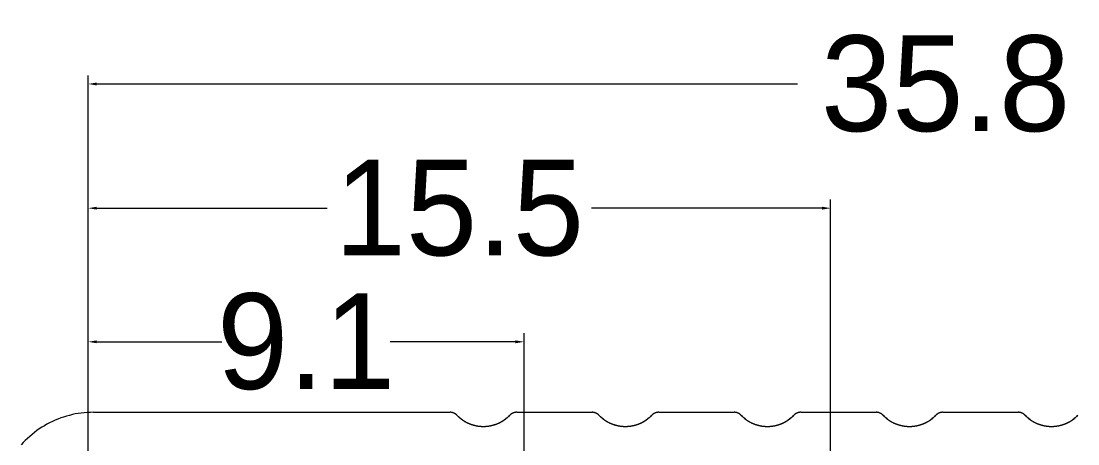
# Model space of a CAD drawing. Extents: x -778 to -614, y -2061 to -1833.
# Drawn here: x -669.11 to -647.05, y -2005.96 to -1997.13 of the extents above; entities that cross this region are included whole.
import ezdxf

# ---------------------------------------------------------------- set-up
doc = ezdxf.new("R2010")
doc.units = 0
doc.header["$MEASUREMENT"] = 0
doc.layers.add('3', color=7, linetype='Continuous')
doc.dimstyles.get("Standard").update_dxf_attribs({"dimtxt": 0.18, "dimasz": 0.18, "dimexe": 0.18, "dimexo": 0.0625, "dimgap": 0.09, "dimtad": 0, "dimtih": 1, "dimtoh": 1, "dimdec": 4, "dimzin": 0, "dimdsep": 46, "dimtxsty": 'Standard', "dimcen": 0.09, "dimadec": 0, "dimazin": 0, "dimtfac": 1, "dimtdec": 4, "dimtofl": 0, "dimtmove": 0, "dimatfit": 3, "dimfxl": 0, "dimtolj": 1, "dimtzin": 0, "dimarcsym": 0})

# ---------------------------------------------------------------- blocks, each defined once
blk = doc.blocks.new('*D86')
at = {"color": 0, "linetype": 'Continuous', "lineweight": 0}
for p, q in [((-667.714, -2007.075), (-667.714, -2003.648)), ((-658.614, -2008.875), (-658.614, -2003.648)), ((-667.534, -2003.828), (-664.921, -2003.828)), ((-658.794, -2003.828), (-661.407, -2003.828))]:
    blk.add_line(p, q, dxfattribs=at)
for points in [[(-667.534, -2003.798), (-667.534, -2003.858), (-667.714, -2003.828)], [(-658.794, -2003.798), (-658.794, -2003.858), (-658.614, -2003.828)]]:
    blk.add_solid(points, dxfattribs=at)
at = {"layer": 'Defpoints', "color": 0, "linetype": 'Continuous', "lineweight": 0}
for p in [(-658.614, -2003.828), (-667.714, -2007.138), (-658.614, -2008.938)]:
    blk.add_point(p, dxfattribs=at)
at = {"color": 0, "linetype": 'Continuous', "lineweight": 0, "insert": (-663.164, -2003.828), "char_height": 2, "attachment_point": 5}
blk.add_mtext('\\A1;9.1', dxfattribs=at)
blk = doc.blocks.new('*D87')
at = {"color": 0, "linetype": 'Continuous', "lineweight": 0}
for p, q in [((-667.714, -2007.013), (-667.714, -2000.857)), ((-652.214, -2006.675), (-652.214, -2000.857)), ((-667.534, -2001.037), (-662.721, -2001.037)), ((-652.394, -2001.037), (-657.207, -2001.037))]:
    blk.add_line(p, q, dxfattribs=at)
for points in [[(-667.534, -2001.007), (-667.534, -2001.067), (-667.714, -2001.037)], [(-652.394, -2001.007), (-652.394, -2001.067), (-652.214, -2001.037)]]:
    blk.add_solid(points, dxfattribs=at)
at = {"layer": 'Defpoints', "color": 0, "linetype": 'Continuous', "lineweight": 0}
for p in [(-652.214, -2001.037), (-652.214, -2006.738), (-667.714, -2007.075)]:
    blk.add_point(p, dxfattribs=at)
at = {"color": 0, "linetype": 'Continuous', "lineweight": 0, "insert": (-659.964, -2001.037), "char_height": 2, "attachment_point": 5}
blk.add_mtext('\\A1;15.5', dxfattribs=at)
blk = doc.blocks.new('*D88')
at = {"color": 0, "linetype": 'Continuous', "lineweight": 0}
for p, q in [((-667.714, -2007.013), (-667.714, -1998.262)), ((-667.534, -1998.442), (-652.904, -1998.442)), ((-632.094, -1998.442), (-646.724, -1998.442)), ((-631.914, -2008.475), (-631.914, -1998.262))]:
    blk.add_line(p, q, dxfattribs=at)
for points in [[(-667.534, -1998.412), (-667.534, -1998.472), (-667.714, -1998.442)], [(-632.094, -1998.412), (-632.094, -1998.472), (-631.914, -1998.442)]]:
    blk.add_solid(points, dxfattribs=at)
at = {"layer": 'Defpoints', "color": 0, "linetype": 'Continuous', "lineweight": 0}
for p in [(-631.914, -1998.442), (-667.714, -2007.075), (-631.914, -2008.538)]:
    blk.add_point(p, dxfattribs=at)
at = {"color": 0, "linetype": 'Continuous', "lineweight": 0, "insert": (-649.814, -1998.442), "char_height": 2, "attachment_point": 5}
blk.add_mtext('\\A1;35.8', dxfattribs=at)

msp = doc.modelspace()

# ---------------------------------------------------------------- linework, layer by layer
at = {"layer": '3', "color": 213, "linetype": 'Continuous', "lineweight": 0}
for p, q in [((-667.604, -2005.301), (-660.16, -2005.301)), ((-667.604, -2005.301), (-660.16, -2005.301)), ((-658.767, -2005.301), (-657.195, -2005.301)), ((-658.767, -2005.301), (-657.195, -2005.301)), ((-655.802, -2005.301), (-654.23, -2005.301)), ((-655.802, -2005.301), (-654.23, -2005.301)), ((-652.838, -2005.301), (-651.266, -2005.301)), ((-652.838, -2005.301), (-651.266, -2005.301)), ((-649.873, -2005.301), (-648.301, -2005.301)), ((-649.873, -2005.301), (-648.301, -2005.301))]:
    msp.add_line(p, q, dxfattribs=at)
for points in [[(-667.604, -2005.301, 0), (-667.667, -2005.302, 0), (-667.731, -2005.304, 0), (-667.793, -2005.309, 0), (-667.856, -2005.316, 0), (-667.919, -2005.325, 0), (-667.981, -2005.336, 0), (-668.043, -2005.349, 0), (-668.104, -2005.364, 0), (-668.165, -2005.38, 0), (-668.225, -2005.399, 0), (-668.285, -2005.419, 0), (-668.344, -2005.442, 0), (-668.403, -2005.466, 0), (-668.46, -2005.492, 0), (-668.517, -2005.52, 0), (-668.573, -2005.549, 0), (-668.627, -2005.58, 0), (-668.681, -2005.613, 0), (-668.734, -2005.648, 0), (-668.786, -2005.684, 0), (-668.836, -2005.722, 0), (-668.885, -2005.762, 0), (-668.933, -2005.803, 0), (-668.98, -2005.845, 0), (-669.025, -2005.889, 0), (-669.069, -2005.934, 0), (-669.112, -2005.981, 0)], [(-667.604, -2005.301, 0), (-667.667, -2005.302, 0), (-667.731, -2005.304, 0), (-667.793, -2005.309, 0), (-667.856, -2005.316, 0), (-667.919, -2005.325, 0), (-667.981, -2005.336, 0), (-668.043, -2005.349, 0), (-668.104, -2005.364, 0), (-668.165, -2005.38, 0), (-668.225, -2005.399, 0), (-668.285, -2005.419, 0), (-668.344, -2005.442, 0), (-668.403, -2005.466, 0), (-668.46, -2005.492, 0), (-668.517, -2005.52, 0), (-668.573, -2005.549, 0), (-668.627, -2005.58, 0), (-668.681, -2005.613, 0), (-668.734, -2005.648, 0), (-668.786, -2005.684, 0), (-668.836, -2005.722, 0), (-668.885, -2005.762, 0), (-668.933, -2005.803, 0), (-668.98, -2005.845, 0), (-669.025, -2005.889, 0), (-669.069, -2005.934, 0), (-669.112, -2005.981, 0)], [(-660.013, -2005.364, 0), (-660.015, -2005.362, 0), (-660.018, -2005.359, 0), (-660.02, -2005.357, 0), (-660.022, -2005.355, 0), (-660.025, -2005.353, 0), (-660.027, -2005.35, 0), (-660.03, -2005.348, 0), (-660.032, -2005.346, 0), (-660.035, -2005.344, 0), (-660.038, -2005.342, 0), (-660.04, -2005.34, 0), (-660.043, -2005.338, 0), (-660.046, -2005.336, 0), (-660.048, -2005.334, 0), (-660.051, -2005.333, 0), (-660.054, -2005.331, 0), (-660.057, -2005.329, 0), (-660.059, -2005.327, 0), (-660.062, -2005.326, 0), (-660.065, -2005.324, 0), (-660.068, -2005.323, 0), (-660.071, -2005.321, 0), (-660.074, -2005.32, 0), (-660.077, -2005.318, 0), (-660.08, -2005.317, 0), (-660.083, -2005.316, 0), (-660.086, -2005.315, 0), (-660.089, -2005.313, 0), (-660.092, -2005.312, 0), (-660.095, -2005.311, 0), (-660.098, -2005.31, 0), (-660.102, -2005.309, 0), (-660.105, -2005.308, 0), (-660.108, -2005.307, 0), (-660.111, -2005.307, 0), (-660.114, -2005.306, 0), (-660.117, -2005.305, 0), (-660.121, -2005.304, 0), (-660.124, -2005.304, 0), (-660.127, -2005.303, 0), (-660.13, -2005.303, 0), (-660.134, -2005.302, 0), (-660.137, -2005.302, 0), (-660.14, -2005.302, 0), (-660.143, -2005.301, 0), (-660.147, -2005.301, 0), (-660.15, -2005.301, 0), (-660.153, -2005.301, 0), (-660.157, -2005.301, 0)], [(-660.013, -2005.364, 0), (-660.015, -2005.362, 0), (-660.018, -2005.359, 0), (-660.02, -2005.357, 0), (-660.023, -2005.355, 0), (-660.025, -2005.353, 0), (-660.027, -2005.35, 0), (-660.03, -2005.348, 0), (-660.032, -2005.346, 0), (-660.035, -2005.344, 0), (-660.038, -2005.342, 0), (-660.04, -2005.34, 0), (-660.043, -2005.338, 0), (-660.046, -2005.336, 0), (-660.048, -2005.334, 0), (-660.051, -2005.333, 0), (-660.054, -2005.331, 0), (-660.057, -2005.329, 0), (-660.059, -2005.327, 0), (-660.062, -2005.326, 0), (-660.065, -2005.324, 0), (-660.068, -2005.323, 0), (-660.071, -2005.321, 0), (-660.074, -2005.32, 0), (-660.077, -2005.318, 0), (-660.08, -2005.317, 0), (-660.083, -2005.316, 0), (-660.086, -2005.315, 0), (-660.089, -2005.313, 0), (-660.092, -2005.312, 0), (-660.095, -2005.311, 0), (-660.098, -2005.31, 0), (-660.102, -2005.309, 0), (-660.105, -2005.308, 0), (-660.108, -2005.307, 0), (-660.111, -2005.307, 0), (-660.114, -2005.306, 0), (-660.117, -2005.305, 0), (-660.121, -2005.304, 0), (-660.124, -2005.304, 0), (-660.127, -2005.303, 0), (-660.13, -2005.303, 0), (-660.134, -2005.302, 0), (-660.137, -2005.302, 0), (-660.14, -2005.301, 0), (-660.143, -2005.301, 0), (-660.147, -2005.301, 0), (-660.15, -2005.301, 0), (-660.153, -2005.301, 0), (-660.157, -2005.301, 0)], [(-658.767, -2005.3, 0), (-658.771, -2005.301, 0), (-658.774, -2005.301, 0), (-658.777, -2005.301, 0), (-658.78, -2005.301, 0), (-658.784, -2005.301, 0), (-658.787, -2005.301, 0), (-658.79, -2005.302, 0), (-658.793, -2005.302, 0), (-658.797, -2005.303, 0), (-658.8, -2005.303, 0), (-658.803, -2005.304, 0), (-658.806, -2005.304, 0), (-658.81, -2005.305, 0), (-658.813, -2005.306, 0), (-658.816, -2005.307, 0), (-658.819, -2005.307, 0), (-658.822, -2005.308, 0), (-658.826, -2005.309, 0), (-658.829, -2005.31, 0), (-658.832, -2005.311, 0), (-658.835, -2005.312, 0), (-658.838, -2005.313, 0), (-658.841, -2005.315, 0), (-658.844, -2005.316, 0), (-658.847, -2005.317, 0), (-658.85, -2005.318, 0), (-658.853, -2005.32, 0), (-658.856, -2005.321, 0), (-658.859, -2005.323, 0), (-658.862, -2005.324, 0), (-658.865, -2005.326, 0), (-658.868, -2005.327, 0), (-658.87, -2005.329, 0), (-658.873, -2005.331, 0), (-658.876, -2005.333, 0), (-658.879, -2005.334, 0), (-658.882, -2005.336, 0), (-658.884, -2005.338, 0), (-658.887, -2005.34, 0), (-658.889, -2005.342, 0), (-658.892, -2005.344, 0), (-658.895, -2005.346, 0), (-658.897, -2005.348, 0), (-658.9, -2005.35, 0), (-658.902, -2005.353, 0), (-658.904, -2005.355, 0), (-658.907, -2005.357, 0), (-658.909, -2005.359, 0), (-658.912, -2005.362, 0)], [(-658.767, -2005.301, 0), (-658.771, -2005.301, 0), (-658.774, -2005.301, 0), (-658.777, -2005.301, 0), (-658.78, -2005.301, 0), (-658.784, -2005.301, 0), (-658.787, -2005.301, 0), (-658.79, -2005.302, 0), (-658.793, -2005.302, 0), (-658.797, -2005.303, 0), (-658.8, -2005.303, 0), (-658.803, -2005.304, 0), (-658.806, -2005.304, 0), (-658.81, -2005.305, 0), (-658.813, -2005.306, 0), (-658.816, -2005.307, 0), (-658.819, -2005.307, 0), (-658.822, -2005.308, 0), (-658.826, -2005.309, 0), (-658.829, -2005.31, 0), (-658.832, -2005.311, 0), (-658.835, -2005.312, 0), (-658.838, -2005.313, 0), (-658.841, -2005.315, 0), (-658.844, -2005.316, 0), (-658.847, -2005.317, 0), (-658.85, -2005.318, 0), (-658.853, -2005.32, 0), (-658.856, -2005.321, 0), (-658.859, -2005.323, 0), (-658.862, -2005.324, 0), (-658.865, -2005.326, 0), (-658.868, -2005.327, 0), (-658.87, -2005.329, 0), (-658.873, -2005.331, 0), (-658.876, -2005.333, 0), (-658.879, -2005.334, 0), (-658.882, -2005.336, 0), (-658.884, -2005.338, 0), (-658.887, -2005.34, 0), (-658.889, -2005.342, 0), (-658.892, -2005.344, 0), (-658.895, -2005.346, 0), (-658.897, -2005.348, 0), (-658.9, -2005.35, 0), (-658.902, -2005.353, 0), (-658.905, -2005.355, 0), (-658.907, -2005.357, 0), (-658.909, -2005.359, 0), (-658.912, -2005.362, 0)], [(-657.048, -2005.364, 0), (-657.051, -2005.362, 0), (-657.053, -2005.359, 0), (-657.055, -2005.357, 0), (-657.058, -2005.355, 0), (-657.06, -2005.353, 0), (-657.063, -2005.35, 0), (-657.065, -2005.348, 0), (-657.068, -2005.346, 0), (-657.07, -2005.344, 0), (-657.073, -2005.342, 0), (-657.075, -2005.34, 0), (-657.078, -2005.338, 0), (-657.081, -2005.336, 0), (-657.083, -2005.334, 0), (-657.086, -2005.333, 0), (-657.089, -2005.331, 0), (-657.092, -2005.329, 0), (-657.095, -2005.327, 0), (-657.097, -2005.326, 0), (-657.1, -2005.324, 0), (-657.103, -2005.323, 0), (-657.106, -2005.321, 0), (-657.109, -2005.32, 0), (-657.112, -2005.318, 0), (-657.115, -2005.317, 0), (-657.118, -2005.316, 0), (-657.121, -2005.315, 0), (-657.124, -2005.313, 0), (-657.127, -2005.312, 0), (-657.13, -2005.311, 0), (-657.134, -2005.31, 0), (-657.137, -2005.309, 0), (-657.14, -2005.308, 0), (-657.143, -2005.307, 0), (-657.146, -2005.307, 0), (-657.149, -2005.306, 0), (-657.153, -2005.305, 0), (-657.156, -2005.304, 0), (-657.159, -2005.304, 0), (-657.162, -2005.303, 0), (-657.166, -2005.303, 0), (-657.169, -2005.302, 0), (-657.172, -2005.302, 0), (-657.175, -2005.302, 0), (-657.179, -2005.301, 0), (-657.182, -2005.301, 0), (-657.185, -2005.301, 0), (-657.188, -2005.301, 0), (-657.192, -2005.301, 0)], [(-657.048, -2005.364, 0), (-657.051, -2005.362, 0), (-657.053, -2005.359, 0), (-657.055, -2005.357, 0), (-657.058, -2005.355, 0), (-657.06, -2005.353, 0), (-657.063, -2005.35, 0), (-657.065, -2005.348, 0), (-657.068, -2005.346, 0), (-657.07, -2005.344, 0), (-657.073, -2005.342, 0), (-657.075, -2005.34, 0), (-657.078, -2005.338, 0), (-657.081, -2005.336, 0), (-657.083, -2005.334, 0), (-657.086, -2005.333, 0), (-657.089, -2005.331, 0), (-657.092, -2005.329, 0), (-657.095, -2005.327, 0), (-657.097, -2005.326, 0), (-657.1, -2005.324, 0), (-657.103, -2005.323, 0), (-657.106, -2005.321, 0), (-657.109, -2005.32, 0), (-657.112, -2005.318, 0), (-657.115, -2005.317, 0), (-657.118, -2005.316, 0), (-657.121, -2005.315, 0), (-657.124, -2005.313, 0), (-657.127, -2005.312, 0), (-657.13, -2005.311, 0), (-657.134, -2005.31, 0), (-657.137, -2005.309, 0), (-657.14, -2005.308, 0), (-657.143, -2005.307, 0), (-657.146, -2005.307, 0), (-657.149, -2005.306, 0), (-657.153, -2005.305, 0), (-657.156, -2005.304, 0), (-657.159, -2005.304, 0), (-657.162, -2005.303, 0), (-657.166, -2005.303, 0), (-657.169, -2005.302, 0), (-657.172, -2005.302, 0), (-657.175, -2005.301, 0), (-657.179, -2005.301, 0), (-657.182, -2005.301, 0), (-657.185, -2005.301, 0), (-657.188, -2005.301, 0), (-657.192, -2005.301, 0)], [(-655.802, -2005.3, 0), (-655.806, -2005.301, 0), (-655.809, -2005.301, 0), (-655.812, -2005.301, 0), (-655.816, -2005.301, 0), (-655.819, -2005.301, 0), (-655.822, -2005.301, 0), (-655.825, -2005.302, 0), (-655.829, -2005.302, 0), (-655.832, -2005.303, 0), (-655.835, -2005.303, 0), (-655.838, -2005.304, 0), (-655.842, -2005.304, 0), (-655.845, -2005.305, 0), (-655.848, -2005.306, 0), (-655.851, -2005.307, 0), (-655.854, -2005.307, 0), (-655.858, -2005.308, 0), (-655.861, -2005.309, 0), (-655.864, -2005.31, 0), (-655.867, -2005.311, 0), (-655.87, -2005.312, 0), (-655.873, -2005.313, 0), (-655.876, -2005.315, 0), (-655.879, -2005.316, 0), (-655.882, -2005.317, 0), (-655.885, -2005.318, 0), (-655.888, -2005.32, 0), (-655.891, -2005.321, 0), (-655.894, -2005.323, 0), (-655.897, -2005.324, 0), (-655.9, -2005.326, 0), (-655.903, -2005.327, 0), (-655.906, -2005.329, 0), (-655.909, -2005.331, 0), (-655.911, -2005.333, 0), (-655.914, -2005.334, 0), (-655.917, -2005.336, 0), (-655.919, -2005.338, 0), (-655.922, -2005.34, 0), (-655.925, -2005.342, 0), (-655.927, -2005.344, 0), (-655.93, -2005.346, 0), (-655.932, -2005.348, 0), (-655.935, -2005.35, 0), (-655.937, -2005.353, 0), (-655.94, -2005.355, 0), (-655.942, -2005.357, 0), (-655.944, -2005.359, 0), (-655.947, -2005.362, 0)], [(-655.802, -2005.301, 0), (-655.806, -2005.301, 0), (-655.809, -2005.301, 0), (-655.812, -2005.301, 0), (-655.816, -2005.301, 0), (-655.819, -2005.301, 0), (-655.822, -2005.301, 0), (-655.825, -2005.302, 0), (-655.829, -2005.302, 0), (-655.832, -2005.303, 0), (-655.835, -2005.303, 0), (-655.838, -2005.304, 0), (-655.842, -2005.304, 0), (-655.845, -2005.305, 0), (-655.848, -2005.306, 0), (-655.851, -2005.307, 0), (-655.854, -2005.307, 0), (-655.858, -2005.308, 0), (-655.861, -2005.309, 0), (-655.864, -2005.31, 0), (-655.867, -2005.311, 0), (-655.87, -2005.312, 0), (-655.873, -2005.313, 0), (-655.876, -2005.315, 0), (-655.879, -2005.316, 0), (-655.882, -2005.317, 0), (-655.885, -2005.318, 0), (-655.888, -2005.32, 0), (-655.891, -2005.321, 0), (-655.894, -2005.323, 0), (-655.897, -2005.324, 0), (-655.9, -2005.326, 0), (-655.903, -2005.327, 0), (-655.906, -2005.329, 0), (-655.909, -2005.331, 0), (-655.911, -2005.333, 0), (-655.914, -2005.334, 0), (-655.917, -2005.336, 0), (-655.919, -2005.338, 0), (-655.922, -2005.34, 0), (-655.925, -2005.342, 0), (-655.927, -2005.344, 0), (-655.93, -2005.346, 0), (-655.932, -2005.348, 0), (-655.935, -2005.35, 0), (-655.937, -2005.353, 0), (-655.94, -2005.355, 0), (-655.942, -2005.357, 0), (-655.944, -2005.359, 0), (-655.947, -2005.362, 0)], [(-654.084, -2005.364, 0), (-654.086, -2005.362, 0), (-654.088, -2005.359, 0), (-654.091, -2005.357, 0), (-654.093, -2005.355, 0), (-654.095, -2005.353, 0), (-654.098, -2005.35, 0), (-654.1, -2005.348, 0), (-654.103, -2005.346, 0), (-654.105, -2005.344, 0), (-654.108, -2005.342, 0), (-654.111, -2005.34, 0), (-654.113, -2005.338, 0), (-654.116, -2005.336, 0), (-654.119, -2005.334, 0), (-654.121, -2005.333, 0), (-654.124, -2005.331, 0), (-654.127, -2005.329, 0), (-654.13, -2005.327, 0), (-654.133, -2005.326, 0), (-654.136, -2005.324, 0), (-654.139, -2005.323, 0), (-654.141, -2005.321, 0), (-654.144, -2005.32, 0), (-654.147, -2005.318, 0), (-654.15, -2005.317, 0), (-654.153, -2005.316, 0), (-654.156, -2005.315, 0), (-654.16, -2005.313, 0), (-654.163, -2005.312, 0), (-654.166, -2005.311, 0), (-654.169, -2005.31, 0), (-654.172, -2005.309, 0), (-654.175, -2005.308, 0), (-654.178, -2005.307, 0), (-654.182, -2005.307, 0), (-654.185, -2005.306, 0), (-654.188, -2005.305, 0), (-654.191, -2005.304, 0), (-654.194, -2005.304, 0), (-654.198, -2005.303, 0), (-654.201, -2005.303, 0), (-654.204, -2005.302, 0), (-654.207, -2005.302, 0), (-654.211, -2005.302, 0), (-654.214, -2005.301, 0), (-654.217, -2005.301, 0), (-654.22, -2005.301, 0), (-654.224, -2005.301, 0), (-654.227, -2005.301, 0)], [(-654.084, -2005.364, 0), (-654.086, -2005.362, 0), (-654.088, -2005.359, 0), (-654.091, -2005.357, 0), (-654.093, -2005.355, 0), (-654.095, -2005.353, 0), (-654.098, -2005.35, 0), (-654.1, -2005.348, 0), (-654.103, -2005.346, 0), (-654.105, -2005.344, 0), (-654.108, -2005.342, 0), (-654.111, -2005.34, 0), (-654.113, -2005.338, 0), (-654.116, -2005.336, 0), (-654.119, -2005.334, 0), (-654.121, -2005.333, 0), (-654.124, -2005.331, 0), (-654.127, -2005.329, 0), (-654.13, -2005.327, 0), (-654.133, -2005.326, 0), (-654.136, -2005.324, 0), (-654.139, -2005.323, 0), (-654.141, -2005.321, 0), (-654.144, -2005.32, 0), (-654.147, -2005.318, 0), (-654.15, -2005.317, 0), (-654.153, -2005.316, 0), (-654.156, -2005.315, 0), (-654.16, -2005.313, 0), (-654.163, -2005.312, 0), (-654.166, -2005.311, 0), (-654.169, -2005.31, 0), (-654.172, -2005.309, 0), (-654.175, -2005.308, 0), (-654.178, -2005.307, 0), (-654.182, -2005.307, 0), (-654.185, -2005.306, 0), (-654.188, -2005.305, 0), (-654.191, -2005.304, 0), (-654.194, -2005.304, 0), (-654.198, -2005.303, 0), (-654.201, -2005.303, 0), (-654.204, -2005.302, 0), (-654.207, -2005.302, 0), (-654.211, -2005.301, 0), (-654.214, -2005.301, 0), (-654.217, -2005.301, 0), (-654.22, -2005.301, 0), (-654.224, -2005.301, 0), (-654.227, -2005.301, 0)], [(-652.838, -2005.3, 0), (-652.841, -2005.301, 0), (-652.844, -2005.301, 0), (-652.848, -2005.301, 0), (-652.851, -2005.301, 0), (-652.854, -2005.301, 0), (-652.857, -2005.301, 0), (-652.861, -2005.302, 0), (-652.864, -2005.302, 0), (-652.867, -2005.303, 0), (-652.87, -2005.303, 0), (-652.874, -2005.304, 0), (-652.877, -2005.304, 0), (-652.88, -2005.305, 0), (-652.883, -2005.306, 0), (-652.887, -2005.307, 0), (-652.89, -2005.307, 0), (-652.893, -2005.308, 0), (-652.896, -2005.309, 0), (-652.899, -2005.31, 0), (-652.902, -2005.311, 0), (-652.905, -2005.312, 0), (-652.908, -2005.313, 0), (-652.912, -2005.315, 0), (-652.915, -2005.316, 0), (-652.918, -2005.317, 0), (-652.921, -2005.318, 0), (-652.924, -2005.32, 0), (-652.927, -2005.321, 0), (-652.929, -2005.323, 0), (-652.932, -2005.324, 0), (-652.935, -2005.326, 0), (-652.938, -2005.327, 0), (-652.941, -2005.329, 0), (-652.944, -2005.331, 0), (-652.947, -2005.333, 0), (-652.949, -2005.334, 0), (-652.952, -2005.336, 0), (-652.955, -2005.338, 0), (-652.957, -2005.34, 0), (-652.96, -2005.342, 0), (-652.963, -2005.344, 0), (-652.965, -2005.346, 0), (-652.968, -2005.348, 0), (-652.97, -2005.35, 0), (-652.973, -2005.353, 0), (-652.975, -2005.355, 0), (-652.977, -2005.357, 0), (-652.98, -2005.359, 0), (-652.982, -2005.362, 0)], [(-652.838, -2005.301, 0), (-652.841, -2005.301, 0), (-652.844, -2005.301, 0), (-652.848, -2005.301, 0), (-652.851, -2005.301, 0), (-652.854, -2005.301, 0), (-652.857, -2005.301, 0), (-652.861, -2005.302, 0), (-652.864, -2005.302, 0), (-652.867, -2005.303, 0), (-652.87, -2005.303, 0), (-652.874, -2005.304, 0), (-652.877, -2005.304, 0), (-652.88, -2005.305, 0), (-652.883, -2005.306, 0), (-652.887, -2005.307, 0), (-652.89, -2005.307, 0), (-652.893, -2005.308, 0), (-652.896, -2005.309, 0), (-652.899, -2005.31, 0), (-652.902, -2005.311, 0), (-652.905, -2005.312, 0), (-652.908, -2005.313, 0), (-652.912, -2005.315, 0), (-652.915, -2005.316, 0), (-652.918, -2005.317, 0), (-652.921, -2005.318, 0), (-652.924, -2005.32, 0), (-652.927, -2005.321, 0), (-652.929, -2005.323, 0), (-652.932, -2005.324, 0), (-652.935, -2005.326, 0), (-652.938, -2005.327, 0), (-652.941, -2005.329, 0), (-652.944, -2005.331, 0), (-652.947, -2005.333, 0), (-652.949, -2005.334, 0), (-652.952, -2005.336, 0), (-652.955, -2005.338, 0), (-652.957, -2005.34, 0), (-652.96, -2005.342, 0), (-652.963, -2005.344, 0), (-652.965, -2005.346, 0), (-652.968, -2005.348, 0), (-652.97, -2005.35, 0), (-652.973, -2005.353, 0), (-652.975, -2005.355, 0), (-652.977, -2005.357, 0), (-652.98, -2005.359, 0), (-652.982, -2005.362, 0)], [(-651.119, -2005.364, 0), (-651.121, -2005.362, 0), (-651.124, -2005.359, 0), (-651.126, -2005.357, 0), (-651.128, -2005.355, 0), (-651.131, -2005.353, 0), (-651.133, -2005.35, 0), (-651.136, -2005.348, 0), (-651.138, -2005.346, 0), (-651.141, -2005.344, 0), (-651.143, -2005.342, 0), (-651.146, -2005.34, 0), (-651.149, -2005.338, 0), (-651.151, -2005.336, 0), (-651.154, -2005.334, 0), (-651.157, -2005.333, 0), (-651.159, -2005.331, 0), (-651.162, -2005.329, 0), (-651.165, -2005.327, 0), (-651.168, -2005.326, 0), (-651.171, -2005.324, 0), (-651.174, -2005.323, 0), (-651.177, -2005.321, 0), (-651.18, -2005.32, 0), (-651.183, -2005.318, 0), (-651.186, -2005.317, 0), (-651.189, -2005.316, 0), (-651.192, -2005.315, 0), (-651.195, -2005.313, 0), (-651.198, -2005.312, 0), (-651.201, -2005.311, 0), (-651.204, -2005.31, 0), (-651.207, -2005.309, 0), (-651.21, -2005.308, 0), (-651.214, -2005.307, 0), (-651.217, -2005.307, 0), (-651.22, -2005.306, 0), (-651.223, -2005.305, 0), (-651.226, -2005.304, 0), (-651.23, -2005.304, 0), (-651.233, -2005.303, 0), (-651.236, -2005.303, 0), (-651.239, -2005.302, 0), (-651.243, -2005.302, 0), (-651.246, -2005.302, 0), (-651.249, -2005.301, 0), (-651.252, -2005.301, 0), (-651.256, -2005.301, 0), (-651.259, -2005.301, 0), (-651.262, -2005.301, 0)], [(-651.119, -2005.364, 0), (-651.121, -2005.362, 0), (-651.124, -2005.359, 0), (-651.126, -2005.357, 0), (-651.128, -2005.355, 0), (-651.131, -2005.353, 0), (-651.133, -2005.35, 0), (-651.136, -2005.348, 0), (-651.138, -2005.346, 0), (-651.141, -2005.344, 0), (-651.143, -2005.342, 0), (-651.146, -2005.34, 0), (-651.149, -2005.338, 0), (-651.151, -2005.336, 0), (-651.154, -2005.334, 0), (-651.157, -2005.333, 0), (-651.159, -2005.331, 0), (-651.162, -2005.329, 0), (-651.165, -2005.327, 0), (-651.168, -2005.326, 0), (-651.171, -2005.324, 0), (-651.174, -2005.323, 0), (-651.177, -2005.321, 0), (-651.18, -2005.32, 0), (-651.183, -2005.318, 0), (-651.186, -2005.317, 0), (-651.189, -2005.316, 0), (-651.192, -2005.315, 0), (-651.195, -2005.313, 0), (-651.198, -2005.312, 0), (-651.201, -2005.311, 0), (-651.204, -2005.31, 0), (-651.207, -2005.309, 0), (-651.21, -2005.308, 0), (-651.214, -2005.307, 0), (-651.217, -2005.307, 0), (-651.22, -2005.306, 0), (-651.223, -2005.305, 0), (-651.226, -2005.304, 0), (-651.23, -2005.304, 0), (-651.233, -2005.303, 0), (-651.236, -2005.303, 0), (-651.239, -2005.302, 0), (-651.243, -2005.302, 0), (-651.246, -2005.301, 0), (-651.249, -2005.301, 0), (-651.252, -2005.301, 0), (-651.256, -2005.301, 0), (-651.259, -2005.301, 0), (-651.262, -2005.301, 0)], [(-649.873, -2005.3, 0), (-649.876, -2005.301, 0), (-649.88, -2005.301, 0), (-649.883, -2005.301, 0), (-649.886, -2005.301, 0), (-649.889, -2005.301, 0), (-649.893, -2005.301, 0), (-649.896, -2005.302, 0), (-649.899, -2005.302, 0), (-649.902, -2005.303, 0), (-649.906, -2005.303, 0), (-649.909, -2005.304, 0), (-649.912, -2005.304, 0), (-649.915, -2005.305, 0), (-649.919, -2005.306, 0), (-649.922, -2005.307, 0), (-649.925, -2005.307, 0), (-649.928, -2005.308, 0), (-649.931, -2005.309, 0), (-649.934, -2005.31, 0), (-649.938, -2005.311, 0), (-649.941, -2005.312, 0), (-649.944, -2005.313, 0), (-649.947, -2005.315, 0), (-649.95, -2005.316, 0), (-649.953, -2005.317, 0), (-649.956, -2005.318, 0), (-649.959, -2005.32, 0), (-649.962, -2005.321, 0), (-649.965, -2005.323, 0), (-649.968, -2005.324, 0), (-649.971, -2005.326, 0), (-649.973, -2005.327, 0), (-649.976, -2005.329, 0), (-649.979, -2005.331, 0), (-649.982, -2005.333, 0), (-649.985, -2005.334, 0), (-649.987, -2005.336, 0), (-649.99, -2005.338, 0), (-649.993, -2005.34, 0), (-649.995, -2005.342, 0), (-649.998, -2005.344, 0), (-650, -2005.346, 0), (-650.003, -2005.348, 0), (-650.005, -2005.35, 0), (-650.008, -2005.353, 0), (-650.01, -2005.355, 0), (-650.013, -2005.357, 0), (-650.015, -2005.359, 0), (-650.017, -2005.362, 0)], [(-649.873, -2005.301, 0), (-649.876, -2005.301, 0), (-649.88, -2005.301, 0), (-649.883, -2005.301, 0), (-649.886, -2005.301, 0), (-649.889, -2005.301, 0), (-649.893, -2005.301, 0), (-649.896, -2005.302, 0), (-649.899, -2005.302, 0), (-649.902, -2005.303, 0), (-649.906, -2005.303, 0), (-649.909, -2005.304, 0), (-649.912, -2005.304, 0), (-649.915, -2005.305, 0), (-649.919, -2005.306, 0), (-649.922, -2005.307, 0), (-649.925, -2005.307, 0), (-649.928, -2005.308, 0), (-649.931, -2005.309, 0), (-649.934, -2005.31, 0), (-649.938, -2005.311, 0), (-649.941, -2005.312, 0), (-649.944, -2005.313, 0), (-649.947, -2005.315, 0), (-649.95, -2005.316, 0), (-649.953, -2005.317, 0), (-649.956, -2005.318, 0), (-649.959, -2005.32, 0), (-649.962, -2005.321, 0), (-649.965, -2005.323, 0), (-649.968, -2005.324, 0), (-649.971, -2005.326, 0), (-649.973, -2005.327, 0), (-649.976, -2005.329, 0), (-649.979, -2005.331, 0), (-649.982, -2005.333, 0), (-649.985, -2005.334, 0), (-649.987, -2005.336, 0), (-649.99, -2005.338, 0), (-649.993, -2005.34, 0), (-649.995, -2005.342, 0), (-649.998, -2005.344, 0), (-650, -2005.346, 0), (-650.003, -2005.348, 0), (-650.005, -2005.35, 0), (-650.008, -2005.353, 0), (-650.01, -2005.355, 0), (-650.013, -2005.357, 0), (-650.015, -2005.359, 0), (-650.017, -2005.362, 0)], [(-648.154, -2005.364, 0), (-648.156, -2005.362, 0), (-648.159, -2005.359, 0), (-648.161, -2005.357, 0), (-648.163, -2005.355, 0), (-648.166, -2005.353, 0), (-648.168, -2005.35, 0), (-648.171, -2005.348, 0), (-648.173, -2005.346, 0), (-648.176, -2005.344, 0), (-648.179, -2005.342, 0), (-648.181, -2005.34, 0), (-648.184, -2005.338, 0), (-648.187, -2005.336, 0), (-648.189, -2005.334, 0), (-648.192, -2005.333, 0), (-648.195, -2005.331, 0), (-648.198, -2005.329, 0), (-648.2, -2005.327, 0), (-648.203, -2005.326, 0), (-648.206, -2005.324, 0), (-648.209, -2005.323, 0), (-648.212, -2005.321, 0), (-648.215, -2005.32, 0), (-648.218, -2005.318, 0), (-648.221, -2005.317, 0), (-648.224, -2005.316, 0), (-648.227, -2005.315, 0), (-648.23, -2005.313, 0), (-648.233, -2005.312, 0), (-648.236, -2005.311, 0), (-648.239, -2005.31, 0), (-648.243, -2005.309, 0), (-648.246, -2005.308, 0), (-648.249, -2005.307, 0), (-648.252, -2005.307, 0), (-648.255, -2005.306, 0), (-648.258, -2005.305, 0), (-648.262, -2005.304, 0), (-648.265, -2005.304, 0), (-648.268, -2005.303, 0), (-648.271, -2005.303, 0), (-648.275, -2005.302, 0), (-648.278, -2005.302, 0), (-648.281, -2005.302, 0), (-648.284, -2005.301, 0), (-648.288, -2005.301, 0), (-648.291, -2005.301, 0), (-648.294, -2005.301, 0), (-648.298, -2005.301, 0)], [(-648.154, -2005.364, 0), (-648.156, -2005.362, 0), (-648.159, -2005.359, 0), (-648.161, -2005.357, 0), (-648.164, -2005.355, 0), (-648.166, -2005.353, 0), (-648.168, -2005.35, 0), (-648.171, -2005.348, 0), (-648.173, -2005.346, 0), (-648.176, -2005.344, 0), (-648.179, -2005.342, 0), (-648.181, -2005.34, 0), (-648.184, -2005.338, 0), (-648.187, -2005.336, 0), (-648.189, -2005.334, 0), (-648.192, -2005.333, 0), (-648.195, -2005.331, 0), (-648.198, -2005.329, 0), (-648.2, -2005.327, 0), (-648.203, -2005.326, 0), (-648.206, -2005.324, 0), (-648.209, -2005.323, 0), (-648.212, -2005.321, 0), (-648.215, -2005.32, 0), (-648.218, -2005.318, 0), (-648.221, -2005.317, 0), (-648.224, -2005.316, 0), (-648.227, -2005.315, 0), (-648.23, -2005.313, 0), (-648.233, -2005.312, 0), (-648.236, -2005.311, 0), (-648.239, -2005.31, 0), (-648.243, -2005.309, 0), (-648.246, -2005.308, 0), (-648.249, -2005.307, 0), (-648.252, -2005.307, 0), (-648.255, -2005.306, 0), (-648.258, -2005.305, 0), (-648.262, -2005.304, 0), (-648.265, -2005.304, 0), (-648.268, -2005.303, 0), (-648.271, -2005.303, 0), (-648.275, -2005.302, 0), (-648.278, -2005.302, 0), (-648.281, -2005.301, 0), (-648.284, -2005.301, 0), (-648.288, -2005.301, 0), (-648.291, -2005.301, 0), (-648.294, -2005.301, 0), (-648.298, -2005.301, 0)]]:
    msp.add_polyline3d(points, dxfattribs=at)
for points, degree, knots in [([(-658.914, -2005.364), (-659.02, -2005.478), (-659.164, -2005.54), (-659.235, -2005.57), (-659.311, -2005.586), (-659.386, -2005.602), (-659.464, -2005.602), (-659.54, -2005.602), (-659.616, -2005.586), (-659.691, -2005.57), (-659.763, -2005.54), (-659.906, -2005.478), (-660.013, -2005.364)], 2, [0, 0, 0, 0.25, 0.25, 0.375, 0.375, 0.5, 0.5, 0.625, 0.625, 0.75, 0.75, 1, 1, 1]), ([(-658.914, -2005.364), (-658.948, -2005.4), (-659.103, -2005.536), (-659.464, -2005.652), (-659.824, -2005.536), (-659.979, -2005.4), (-660.013, -2005.364)], 3, [0, 0, 0, 0, 0.121771, 0.5, 0.878229, 1, 1, 1, 1]), ([(-655.949, -2005.364), (-656.056, -2005.478), (-656.199, -2005.54), (-656.27, -2005.57), (-656.346, -2005.586), (-656.422, -2005.602), (-656.499, -2005.602), (-656.575, -2005.602), (-656.652, -2005.586), (-656.727, -2005.57), (-656.798, -2005.54), (-656.941, -2005.478), (-657.048, -2005.364)], 2, [0, 0, 0, 0.25, 0.25, 0.375, 0.375, 0.5, 0.5, 0.625, 0.625, 0.75, 0.75, 1, 1, 1]), ([(-655.949, -2005.364), (-655.983, -2005.4), (-656.139, -2005.536), (-656.499, -2005.652), (-656.859, -2005.536), (-657.014, -2005.4), (-657.048, -2005.364)], 3, [0, 0, 0, 0, 0.121771, 0.5, 0.878229, 1, 1, 1, 1]), ([(-652.984, -2005.364), (-653.091, -2005.478), (-653.235, -2005.54), (-653.305, -2005.57), (-653.381, -2005.586), (-653.457, -2005.602), (-653.534, -2005.602), (-653.61, -2005.602), (-653.687, -2005.586), (-653.762, -2005.57), (-653.833, -2005.54), (-653.977, -2005.478), (-654.084, -2005.364)], 2, [0, 0, 0, 0.25, 0.25, 0.375, 0.375, 0.5, 0.5, 0.625, 0.625, 0.75, 0.75, 1, 1, 1]), ([(-652.984, -2005.364), (-653.019, -2005.4), (-653.174, -2005.536), (-653.534, -2005.652), (-653.894, -2005.536), (-654.049, -2005.4), (-654.084, -2005.364)], 3, [0, 0, 0, 0, 0.121771, 0.5, 0.878229, 1, 1, 1, 1]), ([(-650.02, -2005.364), (-650.126, -2005.478), (-650.27, -2005.54), (-650.34, -2005.57), (-650.416, -2005.586), (-650.492, -2005.602), (-650.569, -2005.602), (-650.645, -2005.602), (-650.722, -2005.586), (-650.797, -2005.57), (-650.869, -2005.54), (-651.012, -2005.478), (-651.119, -2005.364)], 2, [0, 0, 0, 0.25, 0.25, 0.375, 0.375, 0.5, 0.5, 0.625, 0.625, 0.75, 0.75, 1, 1, 1]), ([(-650.02, -2005.364), (-650.054, -2005.4), (-650.209, -2005.536), (-650.569, -2005.652), (-650.929, -2005.536), (-651.085, -2005.4), (-651.119, -2005.364)], 3, [0, 0, 0, 0, 0.121771, 0.5, 0.878229, 1, 1, 1, 1]), ([(-647.055, -2005.364), (-647.161, -2005.478), (-647.305, -2005.54), (-647.376, -2005.57), (-647.452, -2005.586), (-647.527, -2005.602), (-647.605, -2005.602), (-647.681, -2005.602), (-647.757, -2005.586), (-647.832, -2005.57), (-647.904, -2005.54), (-648.047, -2005.478), (-648.154, -2005.364)], 2, [0, 0, 0, 0.25, 0.25, 0.375, 0.375, 0.5, 0.5, 0.625, 0.625, 0.75, 0.75, 1, 1, 1]), ([(-647.055, -2005.364), (-647.089, -2005.4), (-647.244, -2005.536), (-647.605, -2005.652), (-647.965, -2005.536), (-648.12, -2005.4), (-648.154, -2005.364)], 3, [0, 0, 0, 0, 0.121771, 0.5, 0.878229, 1, 1, 1, 1])]:
    msp.add_open_spline(points, degree=degree, knots=knots, dxfattribs=at)

# ---------------------------------------------------------------- dimensions: what is measured, and where the dimension line sits
at = {"linetype": 'Continuous', "lineweight": 0}
for base, p1, p2, picture, middle in [((-631.914, -1998.442), (-667.714, -2007.075), (-631.914, -2008.538), '*D88', (-649.814, -1998.442)), ((-652.214, -2001.037), (-667.714, -2007.075), (-652.214, -2006.738), '*D87', (-659.964, -2001.037)), ((-658.614, -2003.828), (-667.714, -2007.138), (-658.614, -2008.938), '*D86', (-663.164, -2003.828))]:
    dim = msp.add_linear_dim(base=base, p1=p1, p2=p2, dimstyle='Standard', override={"dimtxt": 2, "dimdec": 2, "dimzin": 8, "dimdsep": 0, "dimadec": 4, "dimazin": 2, "dimtdec": 2, "dimlwd": 0, "dimlwe": 0}, dxfattribs=at)
    dim.commit()
    dim.dimension.update_dxf_attribs({"geometry": picture, "text_midpoint": middle})

doc.saveas('drawing.dxf')
